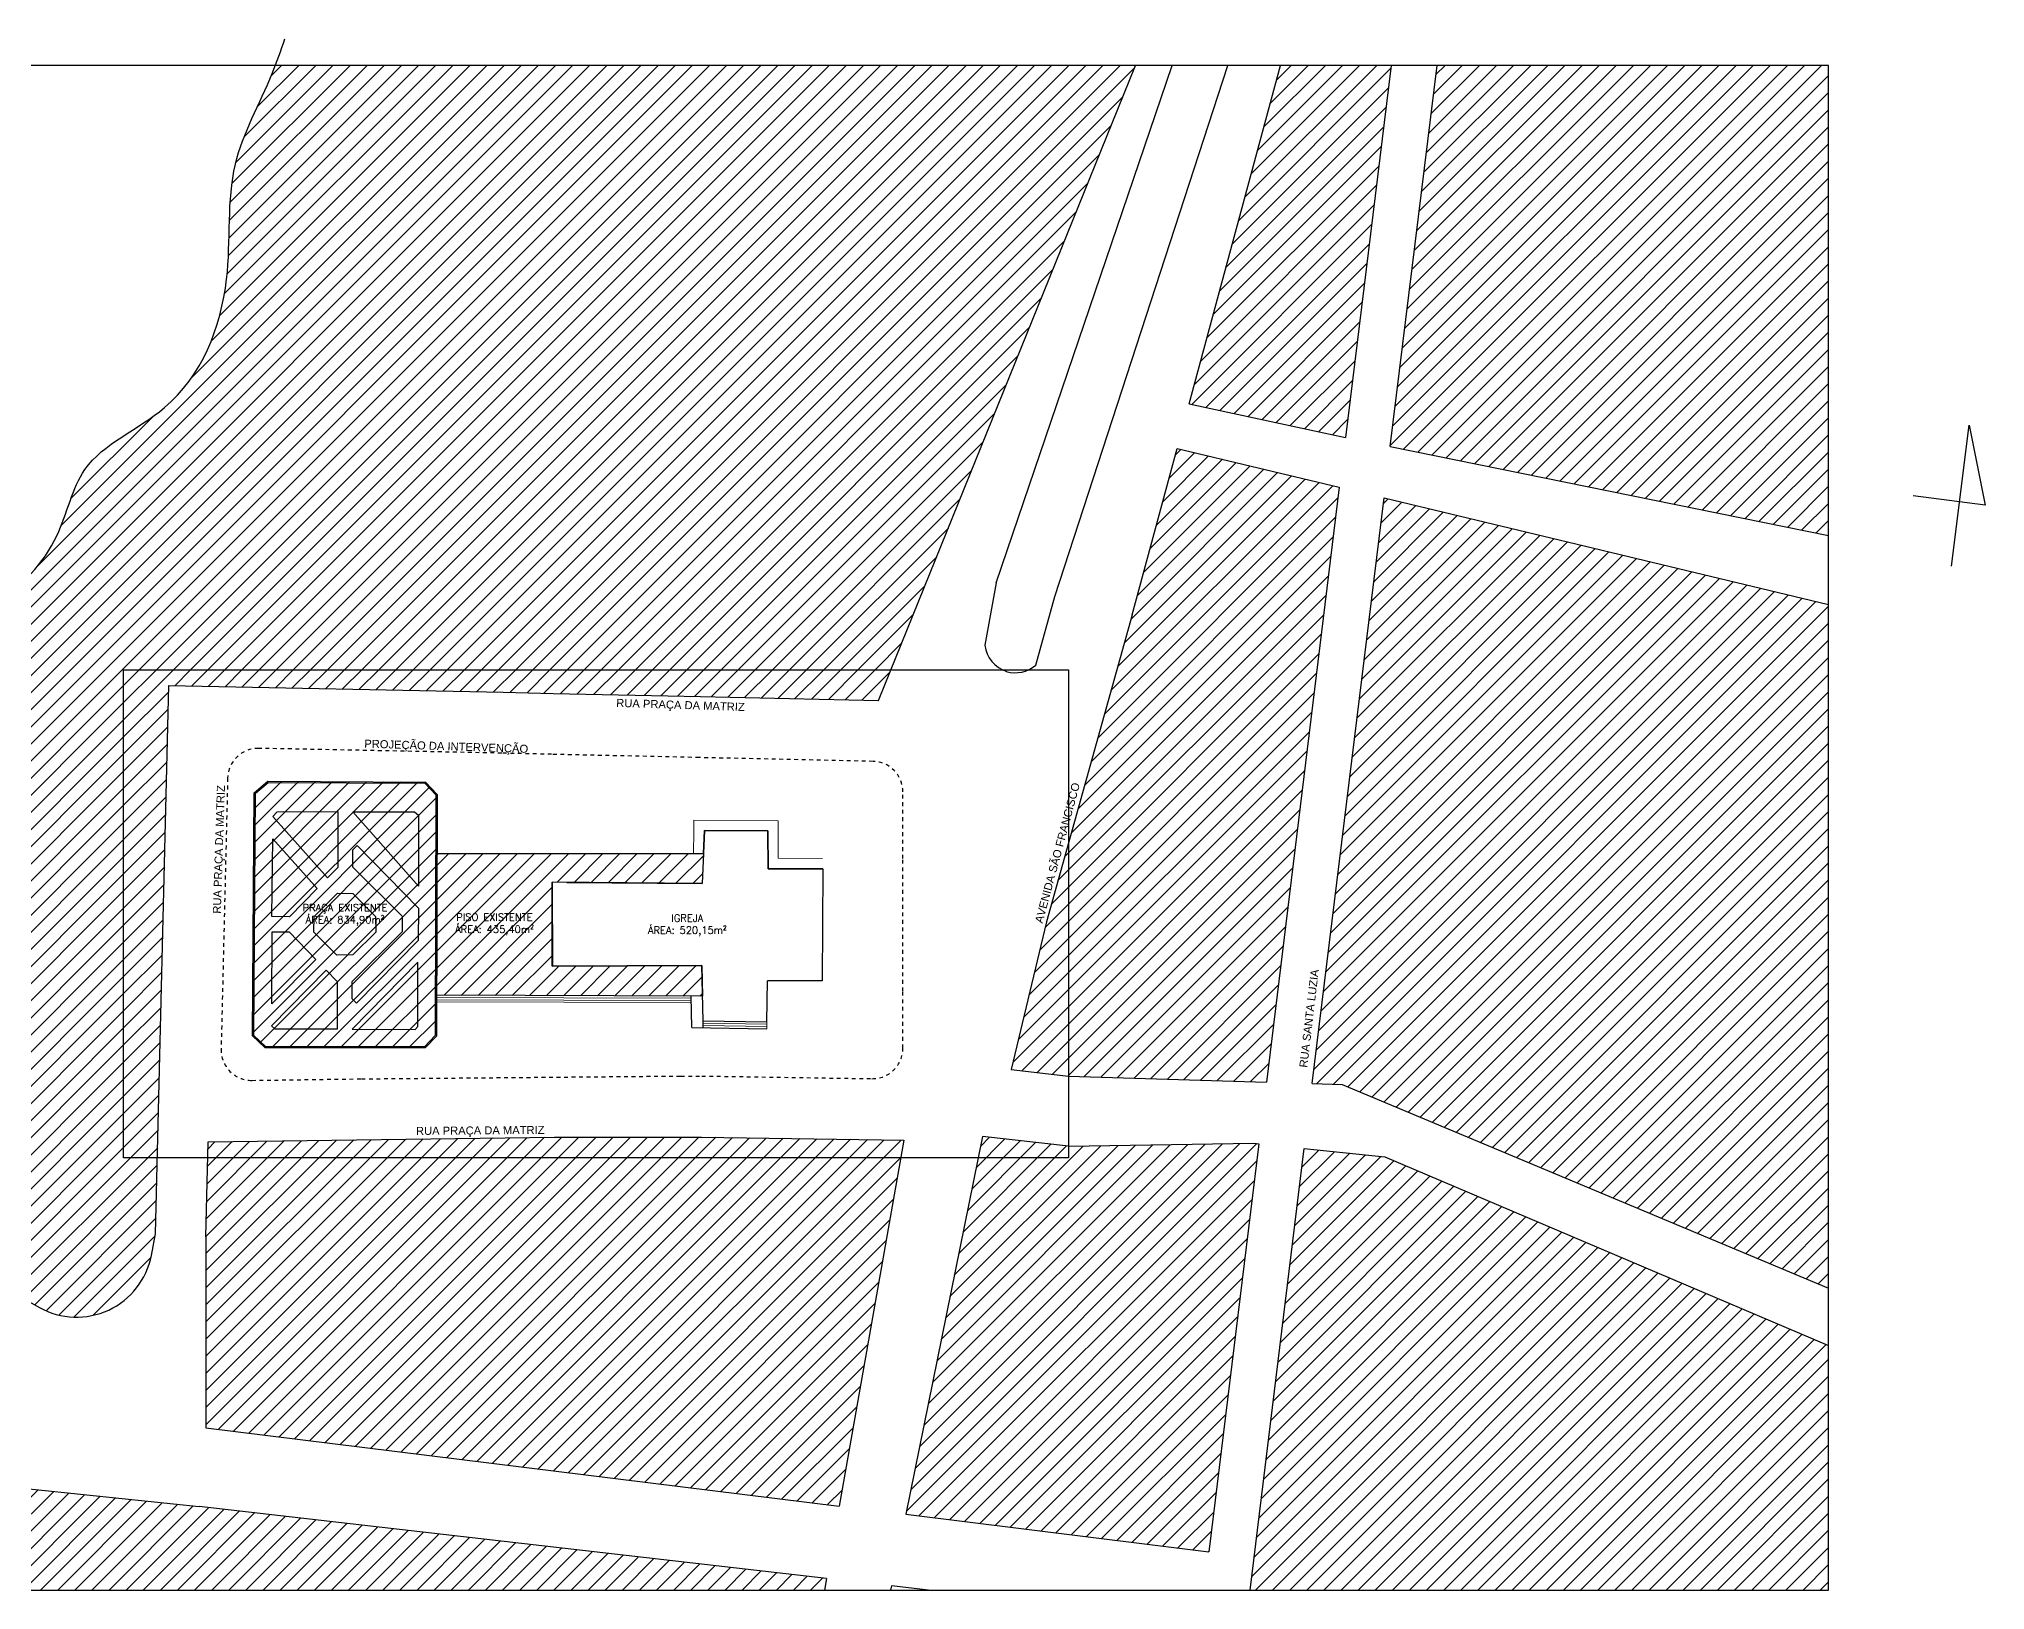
# Model space of a CAD drawing. Extents: x 387222 to 388513, y 9633222 to 9634061.
# Drawn here: x 387919.9 to 388175.2, y 9633857.1 to 9634060.6 of the extents above; entities that cross this region are included whole.
import ezdxf

# ---------------------------------------------------------------- set-up
doc = ezdxf.new("R2010")
doc.units = 0
doc.header["$LTSCALE"] = 0.049213
doc.linetypes.add('ACAD_PROJEÇÃO', pattern=[0.2, 0.1, -0.1])
doc.layers.get('Defpoints').update_dxf_attribs({"color": 8})
doc.layers.add('COTA', color=7, linetype='Continuous', lineweight=9)
for name, color, linetype in [('HACHURA', 253, 'Continuous'), ('MEIO-FIO', 3, 'Continuous'), ('PROJEÇÃO', 8, 'ACAD_PROJEÇÃO'), ('Texto', 2, 'Continuous')]:
    doc.layers.add(name, color=color, linetype=linetype)
doc.styles.add('COTA_500', font='romans.shx', dxfattribs={"height": 0.95})
doc.styles.add('RUA_500', font='arial.ttf', dxfattribs={"height": 1.05})
pattern_1 = [(45, (0, 400), (-1.12253201513, 1.12253201513), [])]

msp = doc.modelspace()

# ---------------------------------------------------------------- hatches: boundary and pattern name
h = msp.add_hatch()
h.set_pattern_fill('ANSI31', color=256, scale=0.5)
h.set_pattern_definition(pattern_1)
h.paths.add_polyline_path([(387948.151, 9633961.7), (387949.932, 9633963.203), (387970.604, 9633963.101), (387972.135, 9633961.48), (387972.06, 9633929.793), (387970.562, 9633928.225), (387949.596, 9633928.225), (387947.947, 9633929.809)])
h = msp.add_hatch()
h.set_pattern_fill('ANSI31', color=256, scale=0.5)
h.set_pattern_definition(pattern_1)
h.paths.add_polyline_path([(388006.974, 9633935.031), (387972.073, 9633935.138), (387972.117, 9633953.738), (388007.102, 9633953.715), (388006.945, 9633949.808), (387987.227, 9633949.967), (387987.281, 9633938.943), (388006.891, 9633939.04)])
at = {"layer": 'HACHURA'}
h = msp.add_hatch(dxfattribs=at)
h.set_pattern_fill('ANSI31', color=256, scale=0.5)
edge = h.paths.add_edge_path()
edge.add_line((388063.765, 9634057.118), (387950.933, 9634057.118))
edge.add_spline(control_points=[(387950.933, 9634057.118), (387950.798, 9634056.766), (387949.088, 9634052.418), (387944.046, 9634043.719), (387945.84, 9634027.867), (387939.47, 9634011.829), (387925.025, 9634006.266), (387922.277, 9633990.338), (387906.674, 9633980.63), (387888.987, 9633987.133), (387874.796, 9633984.316), (387859.026, 9633978.248), (387845.432, 9633987.492), (387835.323, 9633999.971), (387818.982, 9633996.986), (387806.051, 9634007.124), (387799.259, 9634021.592), (387806.472, 9634037.173), (387803.888, 9634048.338), (387801.855, 9634057.118)], knot_values=[0, 0, 0, 0, 1.1270008, 13.9763292, 29.0973013, 47.8226249, 61.0555054, 70.4986451, 93.527256, 103.7743634, 125.594034, 135.5442652, 152.2436759, 170.1210898, 179.4121747, 198.3003453, 215.0504859, 222.0773998, 247.9423395, 247.9423395, 247.9423395, 247.9423395], degree=3, periodic=0)
edge.add_line((387801.855, 9634057.118), (387784.707, 9634057.118))
edge.add_line((387784.707, 9634057.118), (387784.707, 9633917.854))
edge.add_line((387784.707, 9633917.854), (387911.379, 9633890.323))
edge.add_line((387911.379, 9633890.323), (387912.941, 9633898.1))
edge.add_line((387912.941, 9633898.1), (387919.983, 9633894.184))
edge.add_arc((387924.843, 9633902.923), 10, 240.91959, 348.91665)
edge.add_line((387934.657, 9633901.001), (387935.219, 9633903.868))
edge.add_line((387935.219, 9633903.868), (387935.459, 9633913.829))
edge.add_line((387935.459, 9633913.829), (387931.008, 9633913.829))
edge.add_line((387931.008, 9633913.829), (387931.008, 9633977.829))
edge.add_line((387931.008, 9633977.829), (388031.705, 9633977.829))
edge.add_line((388031.705, 9633977.829), (388063.765, 9634057.118))
h = msp.add_hatch(dxfattribs=at)
h.set_pattern_fill('ANSI31', color=256, scale=0.5)
h.paths.add_polyline_path([(388154.707, 9633986.389), (388096.384, 9634000.37), (388086.969, 9633923.573), (388090.878, 9633923.456), (388154.707, 9633896.727)])
h.paths.add_polyline_path([(388154.707, 9634057.118), (388103.341, 9634057.118), (388097.21, 9634007.106), (388154.707, 9633995.469)])
h.paths.add_polyline_path([(388097.306, 9634057.118), (388082.79, 9634057.118), (388070.807, 9634012.731), (388091.321, 9634008.298)])
h = msp.add_hatch(dxfattribs=at)
h.set_pattern_fill('ANSI31', color=256, scale=0.5)
h.paths.add_polyline_path([(388090.521, 9634001.775), (388069.228, 9634006.88), (388063.337, 9633985.058), (388055.008, 9633955.214), (388055.008, 9633924.524), (388080.956, 9633923.752)])
h.paths.add_polyline_path([(388055.008, 9633955.214), (388052.096, 9633944.778), (388047.475, 9633925.39), (388055.008, 9633924.524)])
h = msp.add_hatch(dxfattribs=at)
h.set_pattern_fill('ANSI31', color=256, scale=0.5)
h.paths.add_polyline_path([(387936.952, 9633975.764), (387980.793, 9633974.901), (387987.355, 9633974.744), (388006.711, 9633974.318), (388030.08, 9633973.81), (388031.705, 9633977.829), (387931.008, 9633977.829), (387931.008, 9633913.829), (387935.459, 9633913.829)])
h = msp.add_hatch(dxfattribs=at)
h.set_pattern_fill('ANSI31', color=256, scale=0.5)
h.paths.add_polyline_path([(388032.981, 9633913.829), (387942.062, 9633913.829), (387941.812, 9633903.471), (387941.812, 9633878.411), (388024.908, 9633868.134)])
h.paths.add_polyline_path([(388033.388, 9633916.134), (388006.824, 9633916.548), (387987.546, 9633916.533), (387942.112, 9633915.895), (387942.062, 9633913.829), (388032.981, 9633913.829)])
h = msp.add_hatch(dxfattribs=at)
h.set_pattern_fill('ANSI31', color=256, scale=0.5)
h.paths.add_polyline_path([(388079.963, 9633915.65), (388079.289, 9633915.72), (388055.008, 9633915.325), (388055.008, 9633913.829), (388043.128, 9633913.829), (388033.647, 9633867.053), (388073.402, 9633862.136)])
h.paths.add_polyline_path([(388055.008, 9633915.325), (388043.694, 9633916.626), (388043.128, 9633913.829), (388055.008, 9633913.829)])
h = msp.add_hatch(dxfattribs=at)
h.set_pattern_fill('ANSI31', color=256, scale=0.5)
h.paths.add_polyline_path([(387940.913, 9633868.066), (387917.368, 9633870.538), (387914.388, 9633857.118), (388022.962, 9633857.118), (388023.232, 9633858.649)])
h.paths.add_polyline_path([(388154.707, 9633889.194), (388096.511, 9633913.935), (388085.922, 9633915.032), (388078.822, 9633857.118), (388154.707, 9633857.118)])

# ---------------------------------------------------------------- linework, layer by layer
at = {"color": 1}
for p, q in [((387950.58, 9633958.575), (387951.132, 9633959.179)), ((387961.107, 9633959.18), (387969.195, 9633959.205)), ((387969.705, 9633949.448), (387961.107, 9633959.18)), ((387969.195, 9633959.205), (387969.709, 9633958.743)), ((387969.709, 9633958.743), (387969.705, 9633949.448)), ((387957.759, 9633950.561), (387950.58, 9633958.575)), ((388007.102, 9633953.715), (388007.224, 9633956.745)), ((388007.224, 9633956.745), (388015.531, 9633956.707)), ((388015.531, 9633956.707), (388015.591, 9633951.739)), ((387959.166, 9633951.933), (387957.759, 9633950.561)), ((388015.591, 9633951.739), (388022.74, 9633951.706)), ((388022.74, 9633951.706), (388022.686, 9633937.035)), ((387956.011, 9633945.469), (387959.067, 9633948.513)), ((387959.067, 9633948.513), (387961.073, 9633948.506)), ((387961.073, 9633948.506), (387964.08, 9633945.466)), ((387987.256, 9633938.943), (387987.227, 9633949.967)), ((387989.184, 9633949.95), (388006.945, 9633949.808)), ((387950.472, 9633934.014), (387950.487, 9633943.464)), ((387950.487, 9633943.464), (387952.733, 9633943.477)), ((387952.733, 9633943.477), (387956.241, 9633939.853)), ((387955.979, 9633943.432), (387956.011, 9633945.469)), ((387959.008, 9633940.405), (387955.979, 9633943.432)), ((387964.103, 9633943.429), (387961.077, 9633940.424)), ((387964.08, 9633945.466), (387964.103, 9633943.429)), ((387950.428, 9633931.125), (387957.601, 9633938.424)), ((387956.241, 9633939.853), (387950.472, 9633934.014)), ((387957.601, 9633938.424), (387959.051, 9633936.927)), ((387961.077, 9633940.424), (387959.008, 9633940.405)), ((387969.618, 9633939.476), (387961.006, 9633930.707)), ((387969.604, 9633931.059), (387969.618, 9633939.476)), ((388006.891, 9633939.04), (387987.256, 9633938.943)), ((388007.042, 9633931.792), (388006.891, 9633939.04)), ((388007.042, 9633931.792), (388006.891, 9633939.04)), ((387959.051, 9633936.927), (387959.052, 9633930.683)), ((388015.411, 9633931.667), (388015.485, 9633937.024)), ((388022.686, 9633937.035), (388015.485, 9633937.024)), ((387950.898, 9633930.706), (387950.428, 9633931.125)), ((387959.052, 9633930.683), (387950.898, 9633930.706)), ((387961.006, 9633930.707), (387969.262, 9633930.663)), ((387969.262, 9633930.663), (387969.604, 9633931.059))]:
    msp.add_line(p, q, dxfattribs=at)
at = {"color": 0}
for p, q in [((387987.227, 9633949.895), (387987.227, 9633949.895)), ((388005.468, 9633935.036), (388005.468, 9633935.036)), ((388005.549, 9633930.89), (388005.468, 9633935.036)), ((388005.549, 9633930.89), (388015.398, 9633930.741)), ((388007.05, 9633930.867), (388007.042, 9633931.792))]:
    msp.add_line(p, q, dxfattribs=at)
msp.add_lwpolyline([(388170.824, 9633991.415), (388173.173, 9634009.905), (388175.247, 9633999.448), (388165.794, 9634000.649)])
at = {"color": 1, "flags": 128}
for points in [[(387950.615, 9633955.681), (387956.397, 9633949.157), (387952.785, 9633945.435), (387950.449, 9633945.46), (387950.615, 9633955.681)], [(387961.085, 9633954.237), (387961.663, 9633954.79), (387969.685, 9633946.546), (387969.655, 9633942.322), (387961.574, 9633934.1), (387960.999, 9633934.651), (387960.984, 9633936.951), (387967.592, 9633943.483), (387967.59, 9633945.461), (387961.098, 9633951.923), (387961.085, 9633954.237)]]:
    msp.add_lwpolyline(points, dxfattribs=at)
at = {"color": 1}
msp.add_lwpolyline([(388006.974, 9633935.031), (387972.073, 9633935.138), (387972.117, 9633953.738), (388007.102, 9633953.715), (388006.945, 9633949.808), (387987.227, 9633949.967), (387987.281, 9633938.943), (388006.891, 9633939.04), (388006.974, 9633935.031)], dxfattribs=at)
for points in [[(387959.172, 9633959.201, 0), (387951.132, 9633959.179, 0)], [(387959.166, 9633951.933, 0), (387959.172, 9633959.201, 0)], [(388022.74, 9633951.706, 0), (388015.591, 9633951.739, 0), (388015.531, 9633956.707, 0), (388007.224, 9633956.745, 0), (388006.945, 9633949.808, 0), (387987.227, 9633949.967, 0)], [(388022.74, 9633951.706, 0), (388022.686, 9633937.035, 0)], [(388022.686, 9633937.035, 0), (388015.485, 9633937.024, 0)], [(388007.032, 9633931.793, 0), (388015.411, 9633931.667, 0)]]:
    msp.add_polyline3d(points, dxfattribs=at)
at = {"layer": 'COTA'}
for p, q in [((387972.071, 9633934.273), (388005.485, 9633934.171)), ((387972.072, 9633934.849), (388005.474, 9633934.748)), ((387972.072, 9633934.561), (388005.48, 9633934.46)), ((387972.073, 9633935.138), (388006.974, 9633935.031)), ((388007.038, 9633931.492), (388015.407, 9633931.367)), ((388007.044, 9633931.179), (388015.402, 9633931.054)), ((388015.402, 9633931.054), (388015.398, 9633930.741)), ((388015.407, 9633931.367), (388015.402, 9633931.054)), ((388015.412, 9633931.68), (388015.407, 9633931.367))]:
    msp.add_line(p, q, dxfattribs=at)
for points in [[(388022.715, 9633953.081, 0.563), (388016.88, 9633953.112, 0.597), (388016.914, 9633958.033, 0.735), (388005.851, 9633958.094, 0.759), (388005.819, 9633956.686, 0.781), (388005.771, 9633953.714, 0.595)], [(387972.117, 9633953.738, 0.554), (387989.215, 9633953.702, 0.627)], [(387989.215, 9633953.702, 0.627), (388007.102, 9633953.715, 0.611)]]:
    msp.add_polyline3d(points, dxfattribs=at)
at = {"layer": 'Defpoints'}
msp.add_lwpolyline([(388055.008, 9633913.829), (387931.008, 9633913.829), (387931.008, 9633977.829), (388055.008, 9633977.829)], close=True, dxfattribs=at)
at = {"layer": 'MEIO-FIO'}
for points in [[(388030.08, 9633973.81), (388063.765, 9634057.118)], [(388045.496, 9633989.262), (388068.585, 9634057.118)], [(388053.209, 9633987.445), (388075.901, 9634057.118)], [(388070.807, 9634012.731), (388082.79, 9634057.118)], [(388097.306, 9634057.118), (388091.321, 9634008.298)], [(388097.21, 9634007.106), (388103.341, 9634057.118)], [(388070.807, 9634012.731), (388091.321, 9634008.298)], [(388063.337, 9633985.058), (388069.228, 9634006.88)], [(388069.228, 9634006.88), (388090.521, 9634001.775)], [(388097.21, 9634007.106), (388154.707, 9633995.469)], [(388090.521, 9634001.775), (388080.956, 9633923.752)], [(388086.969, 9633923.573), (388096.384, 9634000.37)], [(388096.384, 9634000.37), (388154.707, 9633986.389)], [(388063.337, 9633985.058), (388052.096, 9633944.778), (388047.475, 9633925.39), (388055.008, 9633924.524)], [(387935.219, 9633903.868), (387936.952, 9633975.764), (387980.793, 9633974.901), (387987.355, 9633974.744), (388006.711, 9633974.318), (388030.08, 9633973.81)], [(387948.151, 9633961.7), (387949.932, 9633963.203), (387970.604, 9633963.101), (387972.135, 9633961.48), (387972.06, 9633929.793), (387970.562, 9633928.225), (387949.596, 9633928.225), (387947.947, 9633929.809), (387948.151, 9633961.7)], [(388055.008, 9633924.524), (388080.956, 9633923.752)], [(388086.969, 9633923.573), (388090.878, 9633923.456), (388154.707, 9633896.727)], [(387941.812, 9633903.471), (387942.112, 9633915.895), (387987.546, 9633916.533), (388006.824, 9633916.548), (388033.388, 9633916.134)], [(388033.388, 9633916.134), (388024.908, 9633868.134)], [(388043.694, 9633916.626), (388033.647, 9633867.053)], [(388055.008, 9633915.325), (388043.694, 9633916.626)], [(388055.008, 9633915.325), (388079.289, 9633915.72), (388079.963, 9633915.65)], [(388079.963, 9633915.65), (388073.402, 9633862.136)], [(388078.822, 9633857.118), (388085.922, 9633915.032)], [(388085.922, 9633915.032), (388096.511, 9633913.935), (388154.707, 9633889.194)], [(387941.812, 9633903.471), (387941.812, 9633878.411), (388024.908, 9633868.134)], [(387914.388, 9633857.118), (387917.368, 9633870.538), (387940.913, 9633868.066)], [(388023.232, 9633858.649), (387940.913, 9633868.066)], [(388033.647, 9633867.053), (388073.402, 9633862.136)], [(388023.232, 9633858.649), (388022.962, 9633857.118)], [(388031.746, 9633857.675), (388031.633, 9633857.118)], [(388036.611, 9633857.118), (388031.746, 9633857.675)]]:
    msp.add_lwpolyline(points, dxfattribs=at)
for points in [[(388045.496, 9633989.262), (388043.999, 9633981.053, 0.2799588), (388046.834, 9633977.618)], [(388046.816, 9633977.603, 0.2511789), (388050.696, 9633978.441), (388053.209, 9633987.445)], [(387912.941, 9633898.1), (387919.983, 9633894.184, 0.5095093), (387934.657, 9633901.001), (387935.219, 9633903.868)]]:
    msp.add_lwpolyline(points, format="xyb", dxfattribs=at)
msp.add_lwpolyline([(387948.3, 9633961.63), (387949.986, 9633963.052), (387970.539, 9633962.951), (387971.985, 9633961.42), (387971.91, 9633929.853), (387970.498, 9633928.375), (387949.656, 9633928.375), (387948.098, 9633929.873)], close=True, dxfattribs=at)
at = {"layer": 'PROJEÇÃO', "ltscale": 100}
msp.add_lwpolyline([(387962.236, 9633924.178), (388004.126, 9633924.546), (388006.887, 9633924.548), (388029.199, 9633924.2, 0.4187938), (388033.261, 9633928.199), (388033.261, 9633935.67), (388033.261, 9633953.07), (388033.261, 9633961.825, 0.4078634), (388029.348, 9633965.824), (388006.539, 9633966.32), (387987.175, 9633966.746), (387980.623, 9633966.902), (387948.743, 9633967.53, 0.4129227), (387944.665, 9633963.628), (387943.808, 9633928.072, 0.4254351), (387947.863, 9633923.976)], format="xyb", close=True, dxfattribs=at)
at = {"layer": 'Texto'}
msp.add_lwpolyline([(387784.707, 9633857.118), (388154.707, 9633857.118), (388154.707, 9634057.118), (387784.707, 9634057.118)], close=True, dxfattribs=at)
msp.add_spline([(387801.855, 9634057.118), (387803.399, 9634031.299), (387801.305, 9634024.592), (387806.723, 9634008.742), (387822.592, 9633998.498), (387831.881, 9633998.305), (387846.395, 9633987.867), (387861.296, 9633980.329), (387870.973, 9633982.649), (387892.647, 9633985.161), (387902.71, 9633983.228), (387922.256, 9633995.405), (387925.933, 9634004.103), (387936.383, 9634012.221), (387944.528, 9634029.082), (387945.689, 9634044.159), (387950.518, 9634056.066), (387952.176, 9634060.585)], degree=3, dxfattribs=at)

# ---------------------------------------------------------------- texts
at = {"color": 0, "style": 'RUA_500'}
for s, rotation, p in [('RUA PRAÇA DA MATRIZ', 358.14408, (387995.636, 9633972.974)), ('PROJEÇÃO DA INTERVENÇÃO', 358.14408, (387962.579, 9633967.632)), ('RUA PRAÇA DA MATRIZ', 88.14408, (387943.771, 9633945.824)), ('AVENIDA SÃO FRANCISCO', 74.96362, (388051.577, 9633944.519)), ('RUA SANTA LUZIA', 83.20622, (388086.305, 9633925.604)), ('RUA PRAÇA DA MATRIZ', 0.46294, (387969.378, 9633916.82))]:
    msp.add_text(s, height=1.05, rotation=rotation, dxfattribs=at).set_placement(p)
at = {"layer": 'Texto', "char_height": 0.95, "attachment_point": 5, "style": 'COTA_500'}
for s, insert in [('PRAÇA EXISTENTE\\PÁREA: 834,90m² ', (387960.073, 9633945.695)), ('PISO EXISTENTE\\PÁREA: 435,40m² ', (387979.674, 9633944.446)), ('IGREJA\\PÁREA: 520,15m² ', (388004.977, 9633944.323))]:
    msp.add_mtext_dynamic_manual_height_columns(s, width=16.03042, gutter_width=2.5, heights=[0], dxfattribs=dict(at, insert=insert))

doc.saveas('drawing.dxf')
